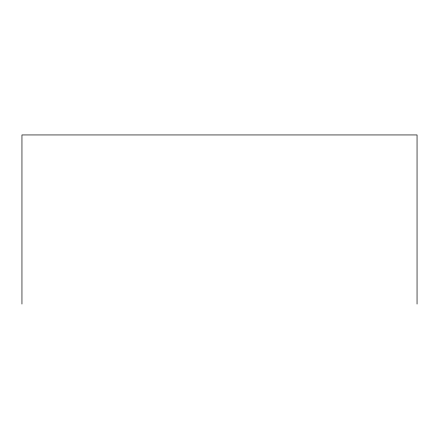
<?xml version="1.0" encoding="UTF-8"?>
<svg xmlns="http://www.w3.org/2000/svg" width="439" height="439" viewBox="0 0 439 439"><rect width="100%" height="100%" fill="white"/><g stroke="black" fill="none" stroke-linecap="round" stroke-linejoin="round"><path stroke-width="0.66" d="M417.05 304.057L417.05 134.943L21.95 134.943L21.95 304.057"/></g></svg>
